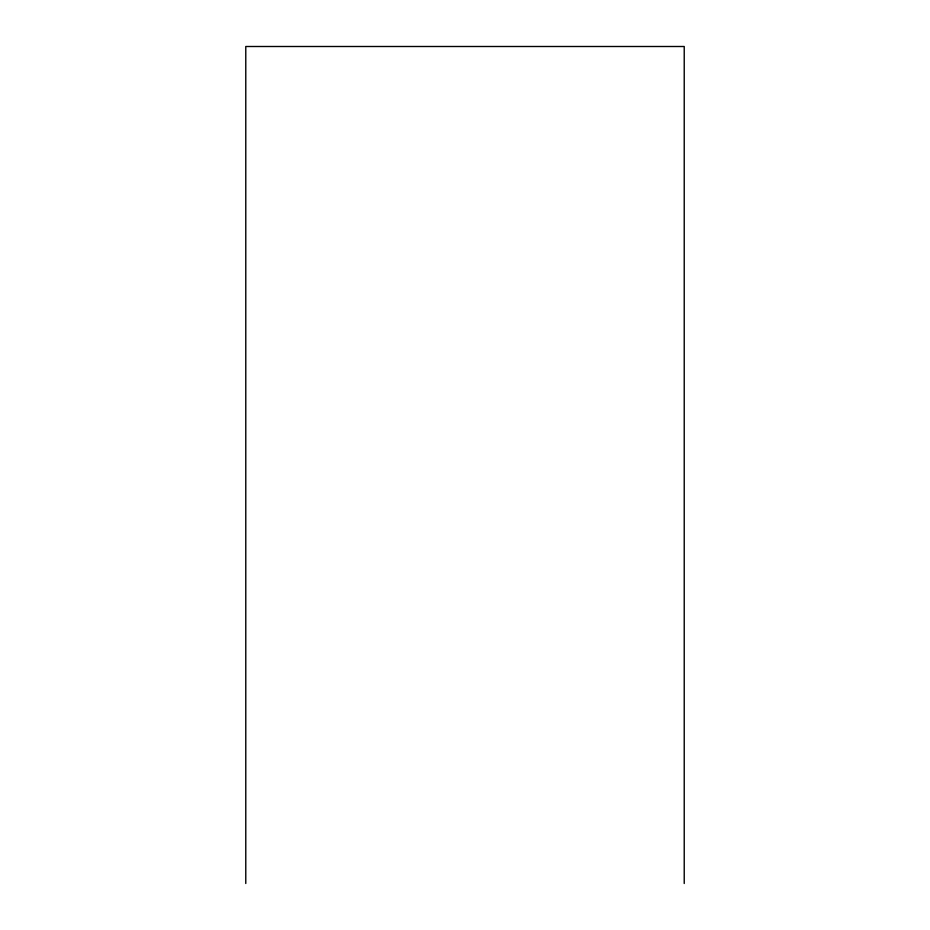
<?xml version="1.0" encoding="UTF-8"?>
<svg xmlns="http://www.w3.org/2000/svg" width="930" height="930" viewBox="0 0 930 930"><rect width="100%" height="100%" fill="white"/><g stroke="black" fill="none" stroke-linecap="round" stroke-linejoin="round"><path stroke-width="1.4" d="M684.224 883.5L684.224 46.5L245.776 46.5L245.776 883.5"/></g></svg>
